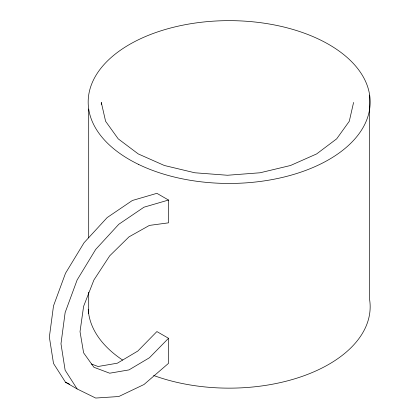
<?xml version="1.0" encoding="UTF-8"?>
<svg xmlns="http://www.w3.org/2000/svg" width="419" height="419" viewBox="0 0 419 419"><rect width="100%" height="100%" fill="white"/><g stroke="black" fill="none" stroke-linecap="round" stroke-linejoin="round"><path stroke-width="0.63" d="M353.584 102.43L349.284 121.28L336.682 138.841L316.638 153.925L290.514 165.5L260.089 172.775L227.444 175.257L194.793 172.775L164.374 165.5L138.249 153.925L118.2 138.841L105.598 121.28L101.298 102.43L101.298 104.389M168.517 338.28L149.426 357.763L128.973 369.904L109.684 373.209L93.914 367.274L83.606 352.835L80.024 331.654L83.606 306.336L93.914 279.986L109.684 255.847L128.973 236.876L149.426 225.401L168.517 222.84L168.517 200.041L156.895 193.332L132.357 200.486L107.175 217.566L84.062 242.727L65.505 273.261L53.506 305.88L49.358 337.07L53.506 363.467L65.505 382.233L77.127 388.942L95.684 398.05L118.797 396.521L143.979 384.522L168.517 363.341L168.517 338.28L156.895 331.57L137.804 351.054L117.351 363.194L98.062 366.499L91.389 363.991M168.517 200.041L143.979 207.196L118.797 224.275L95.684 249.436L77.127 279.971L65.128 312.59L60.98 343.779L65.128 370.176L77.127 388.942M65.505 382.233L69.564 384.223M369.642 95.055L369.642 299.747A140.994 81.401 0 0 1 302.324 376.335A140.994 81.401 0 0 1 153.579 375.455M88.702 109.045L88.702 237.877M88.702 292.158L88.702 313.742M122.636 360.062A140.994 81.401 0 0 1 88.247 309.248M138.411 164.342A140.994 81.401 0 0 0 367.992 116.283A140.994 81.401 0 0 0 181.113 25.522A140.994 81.401 0 0 0 138.411 164.342"/></g></svg>
